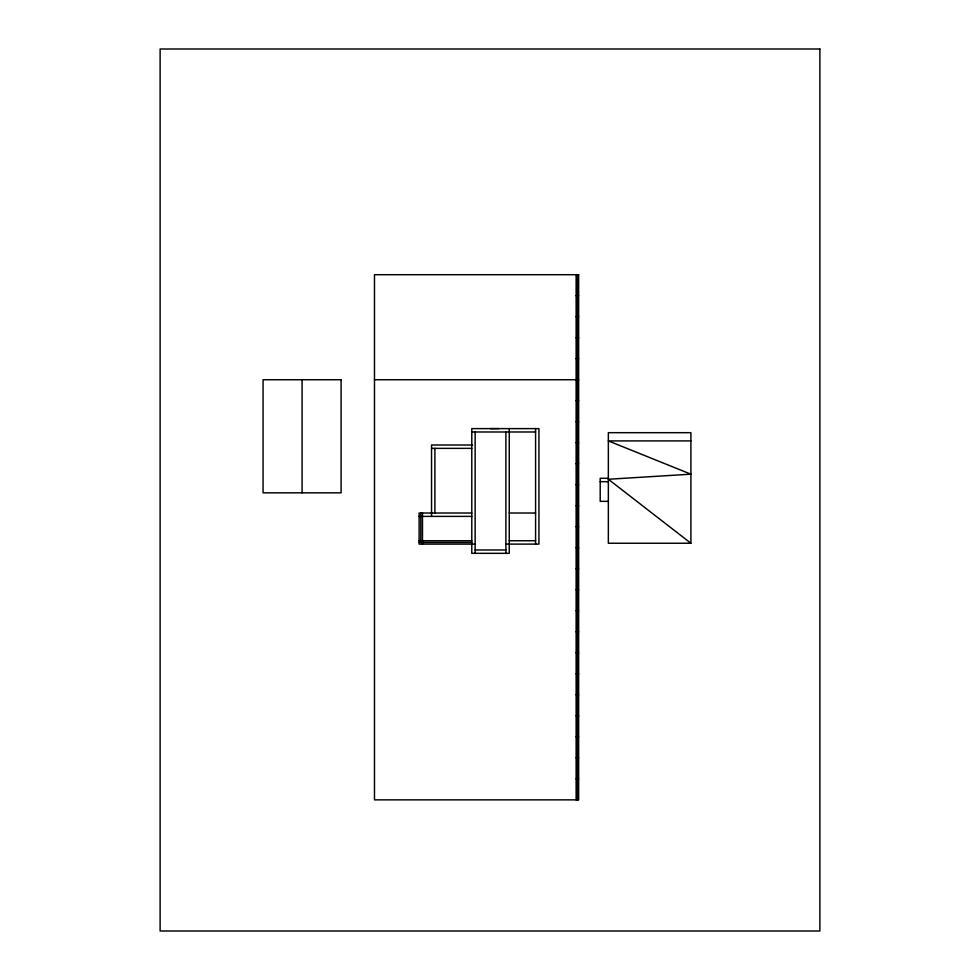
<?xml version="1.0" encoding="UTF-8"?>
<svg xmlns="http://www.w3.org/2000/svg" width="980" height="980" viewBox="0 0 980 980"><rect width="100%" height="100%" fill="white"/><g stroke="black" fill="none" stroke-linecap="round" stroke-linejoin="round"><path stroke-width="1.47" d="M577.6 275.209L577.6 276.899M577.183 276.385L576.852 274.706M577.183 276.801L577.183 278.479M577.6 277.303L577.6 278.982M577.183 278.896L577.183 280.574M577.6 279.398L577.6 281.076M577.183 280.978L577.183 282.669M577.6 281.493L577.6 283.171M577.183 283.073L577.183 284.751M577.6 283.575L577.6 285.254M577.183 285.168L577.183 286.846M577.6 285.67L577.6 287.348M577.183 287.263L577.183 288.941M577.6 287.765L577.6 289.443M577.183 289.345L577.183 291.023M577.6 289.847L577.6 291.538M577.183 291.44L577.183 293.118M577.6 291.942L577.6 293.62M577.183 293.535L577.183 295.213M577.6 294.037L577.943 295.715M576.13 295.715L578.653 295.715M577.6 296.217L577.6 297.896M577.183 297.393L576.852 295.715M577.183 297.81L577.183 299.488M577.6 298.312L577.6 299.99M577.183 299.892L577.183 301.583M577.6 300.407L577.6 302.085M577.183 301.987L577.183 303.665M577.6 302.489L577.6 304.18M577.183 304.082L577.183 305.76M577.6 304.584L577.6 306.262M577.183 306.177L577.183 307.855M577.6 306.679L577.6 308.357M577.183 308.259L577.183 309.937M577.6 308.761L577.6 310.452M577.183 310.354L577.183 312.032M577.6 310.856L577.6 312.534M577.183 312.449L577.183 314.127M577.6 312.951L577.6 314.629M577.183 314.531L577.183 316.221M577.6 315.046L577.943 316.724M576.13 316.724L578.653 316.724M577.6 317.226L577.6 318.904M577.183 318.402L576.852 316.724M577.183 318.819L577.183 320.497M577.6 319.321L577.6 320.999M577.183 320.901L577.183 322.579M577.6 321.403L577.6 323.094M577.183 322.996L577.183 324.674M577.6 323.498L577.6 325.176M577.183 325.091L577.183 326.769M577.6 325.593L577.6 327.271M577.183 327.173L577.183 328.863M577.6 327.688L577.6 329.366M577.183 329.268L577.183 330.946M577.6 329.77L577.6 331.448M577.183 331.363L577.183 333.041M577.6 331.865L577.6 333.543M577.183 333.457L577.183 335.135M577.6 333.96L577.6 335.638M577.183 335.54L577.183 337.218M577.6 336.042L577.943 337.733M576.13 337.733L578.653 337.733M577.6 338.235L577.6 339.913M577.183 339.411L576.852 337.733M577.183 339.815L577.183 341.493M577.6 340.317L577.6 342.008M577.183 341.91L577.183 343.588M577.6 342.412L577.6 344.09M577.183 344.005L577.183 345.683M577.6 344.507L577.6 346.185M577.183 346.087L577.183 347.777M577.6 346.602L577.6 348.28M577.183 348.182L577.183 349.86M577.6 348.684L577.6 350.362M577.183 350.276L577.183 351.955M577.6 350.779L577.6 352.457M577.183 352.371L577.183 354.05M577.6 352.874L577.6 354.552M577.183 354.454L577.183 356.132M577.6 354.956L577.6 356.647M577.183 356.549L577.183 358.227M577.6 357.051L577.943 358.729M576.13 358.729L578.653 358.729M577.6 359.244L577.6 360.922M577.183 360.42L576.852 358.729M577.183 360.824L577.183 362.502M577.6 361.326L577.6 363.004M577.183 362.918L577.183 364.597M577.6 363.421L577.6 365.099M577.183 365.001L577.183 366.692M577.6 365.516L577.6 367.194M577.183 367.096L577.183 368.774M577.6 367.598L577.6 369.288M577.183 369.191L577.183 370.869M577.6 369.693L577.6 371.371M577.183 371.285L577.183 372.964M577.6 371.788L577.6 373.466M577.183 373.368L577.183 375.058M577.6 373.882L577.6 375.56M577.183 375.463L577.183 377.141M577.6 375.965L577.6 377.643M577.183 377.557L577.183 379.236M577.6 378.06L577.943 379.738M374.483 379.738L578.653 379.738M577.6 380.24L577.6 381.918M577.183 381.416L576.852 379.738M577.183 381.833L577.183 383.511M577.6 382.335L577.6 384.013M577.183 383.927L577.183 385.606M577.6 384.43L577.6 386.108M577.183 386.01L577.183 387.688M577.6 386.512L577.6 388.202M577.183 388.105L577.183 389.783M577.6 388.607L577.6 390.285M577.183 390.199L577.183 391.877M577.6 390.702L577.6 392.38M577.183 392.282L577.183 393.972M577.6 392.796L577.6 394.475M577.183 394.377L577.183 396.055M577.6 394.879L577.6 396.557M577.183 396.471L577.183 398.149M577.6 396.974L577.6 398.652M577.183 398.566L577.183 400.244M577.6 399.068L577.943 400.747M576.13 400.747L578.653 400.747M577.6 401.249L577.6 402.927M577.183 402.425L576.852 400.747M577.183 402.841L577.183 404.52M577.6 403.344L577.6 405.022M577.183 404.924L577.183 406.614M577.6 405.426L577.6 407.116M577.183 407.019L577.183 408.697M577.6 407.521L577.6 409.199M577.183 409.113L577.183 410.791M577.6 409.615L577.6 411.294M577.183 411.196L577.183 412.886M577.6 411.71L577.6 413.389M577.183 413.291L577.183 414.969M577.6 413.793L577.6 415.483M577.183 415.385L577.183 417.064M577.6 415.888L577.6 417.566M577.183 417.48L577.183 419.158M577.6 417.982L577.6 419.661M577.183 419.563L577.183 421.253M577.6 420.065L577.943 421.755M576.13 421.755L578.653 421.755M577.6 422.257L577.6 423.936M577.183 423.434L576.852 421.755M577.183 423.838L577.183 425.528M577.6 424.352L577.6 426.031M577.183 425.933L577.183 427.611M577.6 426.435L577.6 428.113M577.183 428.027L577.183 429.705M577.6 428.53L577.6 430.208M577.183 430.122L577.183 431.8M577.6 430.624L577.6 432.303M471.784 431.984L535.582 431.984M577.183 432.204L577.183 433.883M577.6 432.707L577.6 434.397M577.183 434.299L577.183 435.978M577.6 434.802L577.6 436.48M577.183 436.394L577.183 438.072M577.6 436.896L577.6 438.575M577.183 438.477L577.183 440.167M577.6 438.991L577.6 440.669M577.183 440.571L577.183 442.25M690.9 440.914L608.347 440.914L690.9 474.185L608.347 479.257L690.9 543.239L690.9 432.682L608.347 432.682L608.347 543.239L690.9 543.239M577.6 441.074L577.943 442.752M576.13 442.752L578.653 442.752M577.6 443.266L577.6 444.945M577.183 444.442L576.852 442.752M577.183 444.846L577.183 446.525M472.507 445.006L431.543 445.006L431.543 516.387M577.6 445.349L577.6 447.039M577.183 446.941L577.183 448.62M577.6 447.444L577.6 449.122M431.543 448.362L471.784 448.362M577.183 449.036L577.183 450.714M577.6 449.538L577.6 451.216M577.183 451.119L577.183 452.797M577.6 451.621L577.6 453.311M577.183 453.213L577.183 454.892M577.6 453.716L577.6 455.394M577.183 455.308L577.183 456.986M577.6 455.81L577.6 457.488M577.183 457.391L577.183 459.081M577.6 457.905L577.6 459.583M577.183 459.485L577.183 461.163M577.6 459.988L577.6 461.678M577.183 461.58L577.183 463.258M577.6 462.082L577.943 463.761M576.13 463.761L578.653 463.761M577.6 464.263L577.6 465.953M577.183 465.439L576.852 463.761M577.183 465.855L577.183 467.534M577.6 466.358L577.6 468.036M577.183 467.95L577.183 469.628M577.6 468.452L577.6 470.13M577.183 470.033L577.183 471.723M577.6 470.547L577.6 472.225M577.183 472.127L577.183 473.805M577.6 472.63L577.6 474.308M577.183 474.222L577.183 475.9M577.6 474.724L577.6 476.403M577.183 476.317L577.183 477.995M577.6 476.819L577.6 478.497M577.183 478.399L577.183 480.077M608.347 478.289L600.201 478.289L600.201 501.344L608.347 501.344M577.6 478.902L577.6 480.592M577.183 480.494L577.183 482.172M577.6 480.996L577.6 482.675M600.201 481.682L608.347 481.682M577.183 482.589L577.183 484.267M577.6 483.091L577.943 484.769M576.13 484.769L578.653 484.769M577.6 485.272L577.6 486.95M577.183 486.448L576.852 484.769M577.183 486.864L577.183 488.542M577.6 487.366L577.6 489.045M577.183 488.947L577.183 490.637M577.6 489.461L577.6 491.139M577.183 491.041L577.183 492.72M577.6 491.544L577.6 493.222M577.183 493.136L577.183 494.814M577.6 493.638L577.6 495.317M577.183 495.231L577.183 496.909M577.6 495.733L577.6 497.411M577.183 497.313L577.183 498.992M577.6 497.816L577.6 499.506M577.183 499.408L577.183 501.086M577.6 499.91L577.6 501.589M577.183 501.503L577.183 503.181M577.6 502.005L577.6 503.683M577.183 503.585L577.183 505.276M577.6 504.1L577.943 505.778M576.13 505.778L578.653 505.778M577.6 506.28L577.6 507.959M577.183 507.456L576.852 505.778M577.183 507.861L577.183 509.551M577.6 508.375L577.6 510.053M577.183 509.955L577.183 511.634M577.6 510.458L577.6 512.148M577.183 512.05L577.183 513.728M577.6 512.552L577.6 514.231M471.784 513.018L419.122 513.018L419.122 544.108L475.141 544.108M509.257 513.018L535.582 513.018M577.183 514.145L577.183 515.823M577.6 514.647L577.6 516.325M419.122 516.387L471.784 516.387M577.183 516.227L577.183 517.918M577.6 516.742L577.6 518.42M577.183 518.322L577.183 520M577.6 518.824L577.6 520.503M577.183 520.417L577.183 522.095M577.6 520.919L577.6 522.597M577.183 522.499L577.183 524.19M577.6 523.014L577.6 524.692M577.183 524.594L577.183 526.272M577.6 525.096L577.943 526.787M576.13 526.787L578.653 526.787M577.6 527.289L577.6 528.967M577.183 528.465L576.852 526.787M577.183 528.869L577.183 530.548M577.6 529.371L577.6 531.062M577.183 530.964L577.183 532.642M577.6 531.466L577.6 533.145M577.183 533.059L577.183 534.737M577.6 533.561L577.6 535.239M577.183 535.141L577.183 536.832M577.6 535.656L577.6 537.334M577.183 537.236L577.183 538.914M577.6 537.738L577.6 539.417M577.183 539.331L577.183 541.009M577.6 539.833L577.6 541.511M419.122 540.752L471.784 540.752M509.257 540.752L535.582 540.752M577.183 541.426L577.183 543.104M577.6 541.928L577.6 543.606M419.122 542.43L471.784 542.43M577.183 543.508L577.183 545.186M505.901 544.108L538.939 544.108L538.939 428.615L471.784 428.615L471.784 553.332L509.257 553.332L509.257 428.615M577.6 544.01L577.6 545.701M577.183 545.603L577.183 547.281M577.6 546.105L577.943 547.783M576.13 547.783L578.653 547.783M577.6 548.286L577.6 549.976M577.183 549.474L576.852 547.783M577.183 549.878L577.183 551.556M475.141 549.976L505.901 549.976M577.6 550.38L577.6 552.059M577.183 551.973L577.183 553.651M577.6 552.475L577.6 554.153M577.183 554.055L577.183 555.746M577.6 554.57L577.6 556.248M577.183 556.15L577.183 557.828M577.6 556.652L577.6 558.343M577.183 558.245L577.183 559.923M577.6 558.747L577.6 560.425M577.183 560.34L577.183 562.018M577.6 560.842L577.6 562.52M577.183 562.422L577.183 564.113M577.6 562.924L577.6 564.615M577.183 564.517L577.183 566.195M577.6 565.019L577.6 566.697M577.183 566.612L577.183 568.29M577.6 567.114L577.943 568.792M576.13 568.792L578.653 568.792M577.6 569.294L577.6 570.973M577.183 570.47L576.852 568.792M577.183 570.887L577.183 572.565M577.6 571.389L577.6 573.067M577.183 572.982L577.183 574.66M577.6 573.484L577.6 575.162M577.183 575.064L577.183 576.742M577.6 575.566L577.6 577.257M577.183 577.159L577.183 578.837M577.6 577.661L577.6 579.339M577.183 579.254L577.183 580.932M577.6 579.756L577.6 581.434M577.183 581.336L577.183 583.027M577.6 581.851L577.6 583.529M577.183 583.431L577.183 585.109M577.6 583.933L577.6 585.611M577.183 585.526L577.183 587.204M577.6 586.028L577.6 587.706M577.183 587.62L577.183 589.298M577.6 588.123L577.943 589.801M576.13 589.801L578.653 589.801M577.6 590.303L577.6 591.981M577.183 591.479L576.852 589.801M577.183 591.896L577.183 593.574M577.6 592.398L577.6 594.076M577.183 593.978L577.183 595.656M577.6 594.48L577.6 596.171M577.183 596.073L577.183 597.751M577.6 596.575L577.6 598.253M577.183 598.168L577.183 599.846M577.6 598.67L577.6 600.348M577.183 600.25L577.183 601.941M577.6 600.765L577.6 602.443M577.183 602.345L577.183 604.023M577.6 602.847L577.6 604.538M577.183 604.44L577.183 606.118M577.6 604.942L577.6 606.62M577.183 606.534L577.183 608.213M577.6 607.037L577.6 608.715M577.183 608.617L577.183 610.295M577.6 609.119L577.943 610.81M576.13 610.81L578.653 610.81M577.6 611.312L577.6 612.99M577.183 612.488L576.852 610.81M577.183 612.892L577.183 614.582M577.6 613.407L577.6 615.085M577.183 614.987L577.183 616.665M577.6 615.489L577.6 617.167M577.183 617.082L577.183 618.76M577.6 617.584L577.6 619.262M577.183 619.176L577.183 620.855M577.6 619.679L577.6 621.357M577.183 621.259L577.183 622.937M577.6 621.761L577.6 623.452M577.183 623.354L577.183 625.032M577.6 623.856L577.6 625.534M577.183 625.448L577.183 627.127M577.6 625.951L577.6 627.629M577.183 627.531L577.183 629.221M577.6 628.045L577.6 629.723M577.183 629.626L577.183 631.304M577.6 630.128L577.943 631.806M576.13 631.806L578.653 631.806M577.6 632.321L577.6 633.999M577.183 633.497L576.852 631.806M577.183 633.901L577.183 635.579M577.6 634.403L577.6 636.081M577.183 635.995L577.183 637.674M577.6 636.498L577.6 638.176M577.183 638.09L577.183 639.769M577.6 638.592L577.6 640.271M577.183 640.173L577.183 641.851M577.6 640.675L577.6 642.365M577.183 642.268L577.183 643.946M577.6 642.77L577.6 644.448M577.183 644.362L577.183 646.041M577.6 644.865L577.6 646.543M577.183 646.445L577.183 648.135M577.6 646.959L577.6 648.638M577.183 648.539L577.183 650.218M577.6 649.042L577.6 650.72M577.183 650.634L577.183 652.312M577.6 651.136L577.943 652.815M576.13 652.815L578.653 652.815M577.6 653.317L577.6 655.008M577.183 654.493L576.852 652.815M577.183 654.91L577.183 656.588M577.6 655.412L577.6 657.09M577.183 657.004L577.183 658.683M577.6 657.507L577.6 659.185M577.183 659.087L577.183 660.777M577.6 659.601L577.6 661.28M577.183 661.182L577.183 662.86M577.6 661.684L577.6 663.362M577.183 663.276L577.183 664.955M577.6 663.779L577.6 665.457M577.183 665.359L577.183 667.049M577.6 665.873L577.6 667.552M577.183 667.454L577.183 669.132M577.6 667.956L577.6 669.646M577.183 669.548L577.183 671.227M577.6 670.051L577.6 671.729M577.183 671.643L577.183 673.321M577.6 672.145L577.943 673.823M576.13 673.823L578.653 673.823M577.6 674.326L577.6 676.004M577.183 675.502L576.852 673.823M577.183 675.918L577.183 677.596M577.6 676.42L577.6 678.099M577.183 678.001L577.183 679.691M577.6 678.515L577.6 680.194M577.183 680.096L577.183 681.774M577.6 680.598L577.6 682.276M577.183 682.19L577.183 683.869M577.6 682.692L577.6 684.371M577.183 684.285L577.183 685.963M577.6 684.787L577.6 686.466M577.183 686.367L577.183 688.046M577.6 686.87L577.6 688.56M577.183 688.462L577.183 690.141M577.6 688.965L577.6 690.643M577.183 690.557L577.183 692.235M577.6 691.059L577.6 692.738M577.183 692.639L577.183 694.33M577.6 693.154L577.943 694.832M576.13 694.832L578.653 694.832M577.6 695.335L577.6 697.013M577.183 696.511L576.852 694.832M577.183 696.915L577.183 698.605M577.6 697.429L577.6 699.108M577.183 699.01L577.183 700.688M577.6 699.512L577.6 701.202M577.183 701.104L577.183 702.783M577.6 701.607L577.6 703.285M577.183 703.199L577.183 704.877M577.6 703.701L577.6 705.38M577.183 705.282L577.183 706.972M577.6 705.784L577.6 707.474M577.183 707.376L577.183 709.055M577.6 707.879L577.6 709.557M577.183 709.471L577.183 711.149M577.6 709.973L577.6 711.652M577.183 711.554L577.183 713.244M577.6 712.068L577.6 713.746M577.183 713.648L577.183 715.327M577.6 714.151L577.943 715.841M576.13 715.841L578.653 715.841M577.6 716.343L577.6 718.022M577.183 717.519L576.852 715.841M577.183 717.923L577.183 719.602M577.6 718.426L577.6 720.116M577.183 720.018L577.183 721.697M577.6 720.52L577.6 722.199M577.183 722.113L577.183 723.791M577.6 722.615L577.6 724.293M577.183 724.196L577.183 725.886M577.6 724.71L577.6 726.388M577.183 726.29L577.183 727.969M577.6 726.793L577.6 728.471M577.183 728.385L577.183 730.063M577.6 728.887L577.6 730.566M577.183 730.48L577.183 732.158M577.6 730.982L577.6 732.66M577.183 732.562L577.183 734.24M577.6 733.064L577.6 734.755M577.183 734.657L577.183 736.335M577.6 735.159L577.943 736.838M576.13 736.838L578.653 736.838M577.6 737.34L577.6 739.03M577.183 738.516L576.852 736.838M577.183 738.932L577.183 740.611M577.6 739.435L577.6 741.113M577.183 741.027L577.183 742.705M577.6 741.529L577.6 743.208M577.183 743.11L577.183 744.8M577.6 743.624L577.6 745.302M577.183 745.204L577.183 746.883M577.6 745.707L577.6 747.397M577.183 747.299L577.183 748.977M577.6 747.801L577.6 749.48M577.183 749.394L577.183 751.072M577.6 749.896L577.6 751.574M577.183 751.476L577.183 753.155M577.6 751.979L577.6 753.669M577.183 753.571L577.183 755.249M577.6 754.073L577.6 755.752M577.183 755.666L577.183 757.344M577.6 756.168L577.943 757.846M576.13 757.846L578.653 757.846M577.6 758.348L577.6 760.027M577.183 759.524L576.852 757.846M577.183 759.941L577.183 761.619M577.6 760.443L577.6 762.122M577.183 762.036L577.183 763.714M577.6 762.538L577.6 764.216M577.183 764.118L577.183 765.797M577.6 764.62L577.6 766.311M577.183 766.213L577.183 767.891M577.6 766.715L577.6 768.394M577.183 768.308L577.183 769.986M577.6 768.81L577.6 770.488M577.183 770.39L577.183 772.081M577.6 770.905L577.6 772.583M577.183 772.485L577.183 774.163M577.6 772.987L577.6 774.666M577.183 774.58L577.183 776.258M577.6 775.082L577.6 776.76M577.183 776.675L577.183 778.353M577.6 777.177L577.943 778.855M576.13 778.855L578.653 778.855M577.6 779.357L577.6 781.036M577.183 780.533L576.852 778.855M577.183 780.95L577.183 782.628M577.6 781.452L577.6 783.13M577.183 783.032L577.183 784.711M577.6 783.535L577.6 785.225M577.183 785.127L577.183 786.805M577.6 785.629L577.6 787.308M577.183 787.222L577.183 788.9M577.6 787.724L577.6 789.402M577.183 789.304L577.183 790.995M577.6 789.819L577.6 791.497M577.183 791.399L577.183 793.077M577.6 791.901L577.6 793.58M577.183 793.494L577.183 795.172M577.6 793.996L577.6 795.674M577.183 795.589L577.183 797.267M577.6 796.091L577.6 797.769M577.183 797.671L577.183 799.349M577.6 798.173L577.943 799.864M577.6 274.706L577.6 799.864M577.183 274.706L577.183 799.864M576.13 274.706L576.13 799.864M535.582 428.615L535.582 544.108M505.901 431.984L505.901 553.332M498.906 428.615L490.429 428.615M475.141 431.984L475.141 553.332M434.899 448.362L434.899 513.018M422.478 513.018L422.478 544.108M420.8 513.018L420.8 542.43M302.085 379.738L302.085 492.83M819.88 49L160.12 49L160.12 931L819.88 931L819.88 49M578.653 274.706L374.483 274.706L374.483 799.864L578.653 799.864L578.653 274.706M341.089 379.738L263.069 379.738L263.069 492.83L341.089 492.83L341.089 379.738"/></g></svg>
